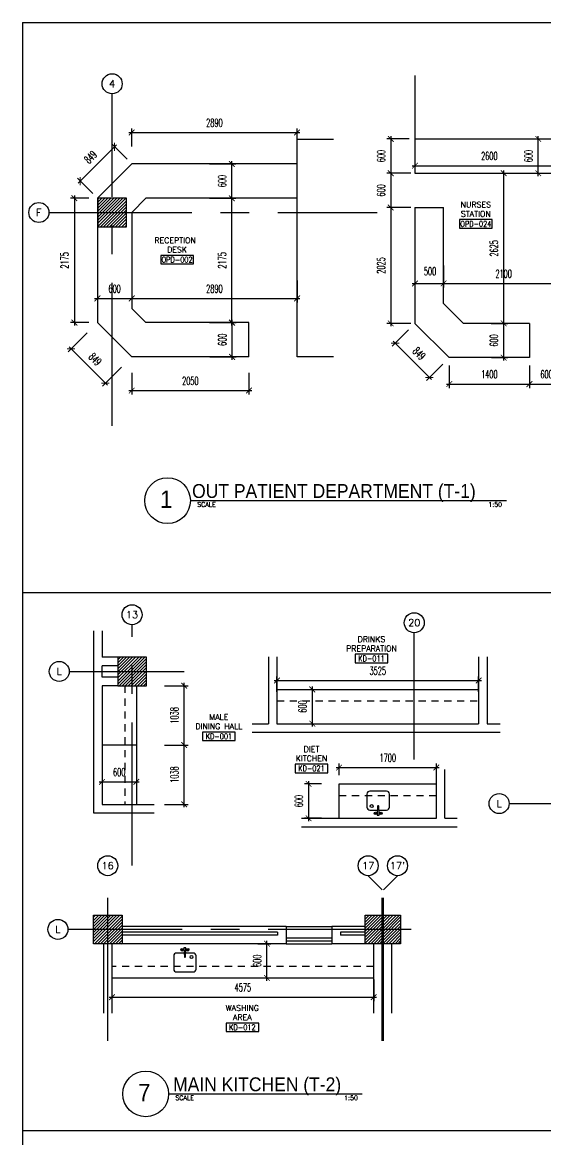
# Model space of a CAD drawing. Extents: x 417759.1 to 417809, y 43468.8 to 43507.6.
# Drawn here: x 417759.05 to 417768.2, y 43488.1 to 43507.63 of the extents above; entities that cross this region are included whole.
import ezdxf
from ezdxf.enums import TextEntityAlignment as Align

# ---------------------------------------------------------------- set-up
doc = ezdxf.new("R2010")
doc.units = 0
doc.header["$MEASUREMENT"] = 0
doc.header["$PDMODE"] = 3
doc.header["$PDSIZE"] = 0.1
doc.linetypes.add('CENTERX2', pattern=[4, 2.5, -0.5, 0.5, -0.5])
doc.linetypes.add('HIDDEN2', pattern=[0.1875, 0.125, -0.0625])
doc.layers.get('0').update_dxf_attribs({"linetype": 'CONTINUOUS'})
doc.layers.get('DEFPOINTS').update_dxf_attribs({"linetype": 'CONTINUOUS'})
for name, color, linetype in [('AX', 6, 'CONTINUOUS'), ('AX-CR', 2, 'CONTINUOUS'), ('AX-DIM', 4, 'CONTINUOUS'), ('AX-TXT', 4, 'CONTINUOUS'), ('AXES', 11, 'CENTERX2'), ('COL', 2, 'CONTINUOUS'), ('COUNTER', 2, 'CONTINUOUS'), ('Doted', 3, 'HIDDEN2'), ('HAT', 8, 'CONTINUOUS'), ('INSUL', 7, 'CONTINUOUS'), ('ME-FIX', 3, 'CONTINUOUS'), ('RM-BOX', 2, 'CONTINUOUS'), ('RM-NAME', 2, 'CONTINUOUS'), ('RM-NO', 2, 'CONTINUOUS'), ('TXT', 2, 'CONTINUOUS'), ('TXT1', 2, 'CONTINUOUS'), ('WALL', 6, 'CONTINUOUS'), ('WIN', 5, 'CONTINUOUS')]:
    doc.layers.add(name, color=color, linetype=linetype)
doc.styles.add('ROMANS', font='ROMANS.shx', dxfattribs={"width": 0.6})
doc.styles.add('TTXT', font='swisse.ttf', dxfattribs={"width": 0.6})
doc.dimstyles.new('STANDARD in', dxfattribs={"dimtxt": 0.14, "dimasz": 0.1, "dimexe": 0.07, "dimexo": 0.05, "dimgap": 0.1, "dimtad": 1, "dimdec": 0, "dimlfac": 1000, "dimzin": 0, "dimdsep": 46, "dimtxsty": 'ROMANS', "dimblk": 'ARCHTICK', "dimcen": 0.05, "dimdle": 0.05, "dimclrd": 4, "dimclre": 4, "dimclrt": 2, "dimadec": 0, "dimazin": 0, "dimtfac": 1, "dimtdec": 0, "dimtmove": 2, "dimatfit": 3, "dimfxl": 0, "dimtolj": 1, "dimtzin": 0, "dimarcsym": 0})

# ---------------------------------------------------------------- blocks, each defined once
blk = doc.blocks.new('RM1')
at = {"layer": 'RM-BOX'}
blk.add_lwpolyline([(570, -200), (-570, -200), (-570, -500), (570, -500)], close=True, dxfattribs=at)
at = {"layer": 'RM-NAME', "style": 'ROMANS'}
for tag, p in [('ROOMNAME1', (0, 324)), ('ROOMNAME2', (0, 0))]:
    blk.add_attdef(tag, text='', height=200, dxfattribs=at).set_placement(p, align=Align.MIDDLE)
at = {"layer": 'RM-NO', "style": 'ROMANS', "width": 0.8}
blk.add_attdef('ROOMNO', text='', height=200, dxfattribs=at).set_placement((0, -350), align=Align.MIDDLE)
blk = doc.blocks.new('COL50')
at = {"layer": 'COL'}
blk.add_lwpolyline([(-250, 250), (-250, -250), (250, -250), (250, 250)], close=True, dxfattribs=at)
blk = doc.blocks.new('*X6')
at = {"color": 0}
for p, q in [((38539, 25069), (39031, 25561)), ((38539, 25122), (38978, 25561)), ((38539, 25175), (38925, 25561)), ((38539, 25228), (38872, 25561)), ((38539, 25281), (38819, 25561)), ((38539, 25334), (38766, 25561)), ((38539, 25387), (38713, 25561)), ((38539, 25440), (38660, 25561)), ((38539, 25493), (38607, 25561)), ((38539, 25546), (38554, 25561)), ((38584, 25061), (39039, 25516)), ((38637, 25061), (39039, 25463)), ((38690, 25061), (39039, 25410)), ((38744, 25061), (39039, 25357)), ((38797, 25061), (39039, 25304)), ((38850, 25061), (39039, 25251)), ((38903, 25061), (39039, 25198)), ((38956, 25061), (39039, 25145)), ((39009, 25061), (39039, 25092))]:
    blk.add_line(p, q, dxfattribs=at)
blk = doc.blocks.new('_ARCHTICK')
at = {"color": 0, "linetype": 'ByBlock', "const_width": 0.15}
blk.add_lwpolyline([(-0.5, -0.5), (0.5, 0.5)], dxfattribs=at)
blk = doc.blocks.new('*D12')
at = {"layer": 'AX-DIM', "color": 4, "lineweight": -2}
for p, q in [((417760.966, 43501.506), (417760.966, 43501.125)), ((417763.016, 43501.506), (417763.016, 43501.125)), ((417760.916, 43501.195), (417763.066, 43501.195))]:
    blk.add_line(p, q, dxfattribs=at)
at = {"layer": 'DEFPOINTS', "color": 0}
for p in [(417760.966, 43501.556), (417763.016, 43501.556), (417763.016, 43501.195)]:
    blk.add_point(p, dxfattribs=at)
at = {"layer": 'AX-DIM', "color": 4, "lineweight": -2, "xscale": 0.1, "yscale": 0.1, "zscale": 0.1, "rotation": 180}
blk.add_blockref('_ARCHTICK', (417760.966, 43501.195), dxfattribs=at)
at = {"layer": 'AX-DIM', "color": 4, "lineweight": -2, "xscale": 0.1, "yscale": 0.1, "zscale": 0.1}
blk.add_blockref('_ARCHTICK', (417763.016, 43501.195), dxfattribs=at)
at = {"layer": 'AX-DIM', "color": 2, "insert": (417761.991, 43501.365), "char_height": 0.14, "attachment_point": 5, "style": 'ROMANS'}
blk.add_mtext('\\A1;2050', dxfattribs=at)
blk = doc.blocks.new('*D13')
at = {"layer": 'AX-DIM', "color": 4, "lineweight": -2}
for p, q in [((417760.189, 43502.207), (417759.856, 43501.874)), ((417759.87, 43501.959), (417760.541, 43501.289)), ((417760.789, 43501.607), (417760.456, 43501.274))]:
    blk.add_line(p, q, dxfattribs=at)
at = {"layer": 'DEFPOINTS', "color": 0}
for p in [(417760.224, 43502.243), (417760.824, 43501.643), (417760.505, 43501.324)]:
    blk.add_point(p, dxfattribs=at)
at = {"layer": 'AX-DIM', "color": 4, "lineweight": -2, "xscale": 0.1, "yscale": 0.1, "zscale": 0.1}
for p, rotation in [((417759.905, 43501.924), 135.0000000041688), ((417760.505, 43501.324), 315.0000000041688)]:
    blk.add_blockref('_ARCHTICK', p, dxfattribs=dict(at, rotation=rotation))
at = {"layer": 'AX-DIM', "color": 2, "insert": (417760.326, 43501.744), "char_height": 0.14, "attachment_point": 5, "rotation": 315, "style": 'ROMANS'}
blk.add_mtext('\\A1;849', dxfattribs=at)
blk = doc.blocks.new('*D14')
at = {"layer": 'AX-DIM', "color": 4, "lineweight": -2}
for p, q in [((417760.218, 43504.559), (417759.893, 43504.559)), ((417759.963, 43504.609), (417759.963, 43502.334)), ((417760.218, 43502.384), (417759.893, 43502.384))]:
    blk.add_line(p, q, dxfattribs=at)
at = {"layer": 'DEFPOINTS', "color": 0}
for p in [(417760.268, 43504.559), (417759.963, 43502.384), (417760.268, 43502.384)]:
    blk.add_point(p, dxfattribs=at)
at = {"layer": 'AX-DIM', "color": 4, "lineweight": -2, "xscale": 0.1, "yscale": 0.1, "zscale": 0.1}
for p, rotation in [((417759.963, 43504.559), 90), ((417759.963, 43502.384), 270)]:
    blk.add_blockref('_ARCHTICK', p, dxfattribs=dict(at, rotation=rotation))
at = {"layer": 'AX-DIM', "color": 2, "insert": (417759.793, 43503.472), "char_height": 0.14, "attachment_point": 5, "rotation": 90, "style": 'ROMANS'}
blk.add_mtext('\\A1;2175', dxfattribs=at)
blk = doc.blocks.new('*D15')
at = {"layer": 'AX-DIM', "color": 4, "lineweight": -2}
for p, q in [((417760.884, 43505.241), (417760.617, 43505.508)), ((417760.702, 43505.493), (417760.031, 43504.823)), ((417760.284, 43504.641), (417760.017, 43504.908))]:
    blk.add_line(p, q, dxfattribs=at)
at = {"layer": 'DEFPOINTS', "color": 0}
for p in [(417760.919, 43505.206), (417760.066, 43504.858), (417760.319, 43504.606)]:
    blk.add_point(p, dxfattribs=at)
at = {"layer": 'AX-DIM', "color": 4, "lineweight": -2, "xscale": 0.1, "yscale": 0.1, "zscale": 0.1}
for p, rotation in [((417760.666, 43505.458), 44.99999999583117), ((417760.066, 43504.858), 224.9999999958312)]:
    blk.add_blockref('_ARCHTICK', p, dxfattribs=dict(at, rotation=rotation))
at = {"layer": 'AX-DIM', "color": 2, "insert": (417760.246, 43505.278), "char_height": 0.14, "attachment_point": 5, "rotation": 45, "style": 'ROMANS'}
blk.add_mtext('\\A1;849', dxfattribs=at)
blk = doc.blocks.new('*D16')
at = {"layer": 'AX-DIM', "color": 4, "lineweight": -2}
for p, q in [((417760.916, 43505.709), (417763.906, 43505.709)), ((417760.966, 43505.465), (417760.966, 43505.779)), ((417763.856, 43505.465), (417763.856, 43505.779))]:
    blk.add_line(p, q, dxfattribs=at)
at = {"layer": 'DEFPOINTS', "color": 0}
for p in [(417763.856, 43505.709), (417760.966, 43505.415), (417763.856, 43505.415)]:
    blk.add_point(p, dxfattribs=at)
at = {"layer": 'AX-DIM', "color": 4, "lineweight": -2, "xscale": 0.1, "yscale": 0.1, "zscale": 0.1, "rotation": 180}
blk.add_blockref('_ARCHTICK', (417760.966, 43505.709), dxfattribs=at)
at = {"layer": 'AX-DIM', "color": 4, "lineweight": -2, "xscale": 0.1, "yscale": 0.1, "zscale": 0.1}
blk.add_blockref('_ARCHTICK', (417763.856, 43505.709), dxfattribs=at)
at = {"layer": 'AX-DIM', "color": 2, "insert": (417762.411, 43505.879), "char_height": 0.14, "attachment_point": 5, "style": 'ROMANS'}
blk.add_mtext('\\A1;2890', dxfattribs=at)
blk = doc.blocks.new('*D17')
at = {"layer": 'AX-DIM', "color": 4, "lineweight": -2}
for p, q in [((417762.332, 43502.384), (417762.79, 43502.384)), ((417762.72, 43501.734), (417762.72, 43502.434)), ((417762.332, 43501.784), (417762.79, 43501.784))]:
    blk.add_line(p, q, dxfattribs=at)
at = {"layer": 'DEFPOINTS', "color": 0}
for p in [(417762.282, 43502.384), (417762.72, 43502.384), (417762.282, 43501.784)]:
    blk.add_point(p, dxfattribs=at)
at = {"layer": 'AX-DIM', "color": 4, "lineweight": -2, "xscale": 0.1, "yscale": 0.1, "zscale": 0.1}
for p, rotation in [((417762.72, 43502.384), 90), ((417762.72, 43501.784), 270)]:
    blk.add_blockref('_ARCHTICK', p, dxfattribs=dict(at, rotation=rotation))
at = {"layer": 'AX-DIM', "color": 2, "insert": (417762.55, 43502.084), "char_height": 0.14, "attachment_point": 5, "rotation": 90, "style": 'ROMANS'}
blk.add_mtext('\\A1;600', dxfattribs=at)
blk = doc.blocks.new('*D18')
at = {"layer": 'AX-DIM', "color": 4, "lineweight": -2}
for p, q in [((417762.328, 43504.559), (417762.786, 43504.559)), ((417762.716, 43502.334), (417762.716, 43504.609)), ((417762.328, 43502.384), (417762.786, 43502.384))]:
    blk.add_line(p, q, dxfattribs=at)
at = {"layer": 'DEFPOINTS', "color": 0}
for p in [(417762.278, 43504.559), (417762.716, 43504.559), (417762.278, 43502.384)]:
    blk.add_point(p, dxfattribs=at)
at = {"layer": 'AX-DIM', "color": 4, "lineweight": -2, "xscale": 0.1, "yscale": 0.1, "zscale": 0.1}
for p, rotation in [((417762.716, 43504.559), 90), ((417762.716, 43502.384), 270)]:
    blk.add_blockref('_ARCHTICK', p, dxfattribs=dict(at, rotation=rotation))
at = {"layer": 'AX-DIM', "color": 2, "insert": (417762.546, 43503.472), "char_height": 0.14, "attachment_point": 5, "rotation": 90, "style": 'ROMANS'}
blk.add_mtext('\\A1;2175', dxfattribs=at)
blk = doc.blocks.new('*D19')
at = {"layer": 'AX-DIM', "color": 4, "lineweight": -2}
for p, q in [((417762.328, 43505.159), (417762.786, 43505.159)), ((417762.716, 43504.509), (417762.716, 43505.209)), ((417762.328, 43504.559), (417762.786, 43504.559))]:
    blk.add_line(p, q, dxfattribs=at)
at = {"layer": 'DEFPOINTS', "color": 0}
for p in [(417762.278, 43505.159), (417762.716, 43505.159), (417762.278, 43504.559)]:
    blk.add_point(p, dxfattribs=at)
at = {"layer": 'AX-DIM', "color": 4, "lineweight": -2, "xscale": 0.1, "yscale": 0.1, "zscale": 0.1}
for p, rotation in [((417762.716, 43505.159), 90), ((417762.716, 43504.559), 270)]:
    blk.add_blockref('_ARCHTICK', p, dxfattribs=dict(at, rotation=rotation))
at = {"layer": 'AX-DIM', "color": 2, "insert": (417762.546, 43504.859), "char_height": 0.14, "attachment_point": 5, "rotation": 90, "style": 'ROMANS'}
blk.add_mtext('\\A1;600', dxfattribs=at)
blk = doc.blocks.new('*D20')
at = {"layer": 'AX-DIM', "color": 4, "lineweight": -2}
for p, q in [((417760.966, 43503.118), (417760.966, 43502.737)), ((417763.856, 43503.118), (417763.856, 43502.737)), ((417760.916, 43502.807), (417763.906, 43502.807))]:
    blk.add_line(p, q, dxfattribs=at)
at = {"layer": 'DEFPOINTS', "color": 0}
for p in [(417760.966, 43503.168), (417763.856, 43503.168), (417763.856, 43502.807)]:
    blk.add_point(p, dxfattribs=at)
at = {"layer": 'AX-DIM', "color": 4, "lineweight": -2, "xscale": 0.1, "yscale": 0.1, "zscale": 0.1, "rotation": 180}
blk.add_blockref('_ARCHTICK', (417760.966, 43502.807), dxfattribs=at)
at = {"layer": 'AX-DIM', "color": 4, "lineweight": -2, "xscale": 0.1, "yscale": 0.1, "zscale": 0.1}
blk.add_blockref('_ARCHTICK', (417763.856, 43502.807), dxfattribs=at)
at = {"layer": 'AX-DIM', "color": 2, "insert": (417762.411, 43502.977), "char_height": 0.14, "attachment_point": 5, "style": 'ROMANS'}
blk.add_mtext('\\A1;2890', dxfattribs=at)
blk = doc.blocks.new('*D21')
at = {"layer": 'AX-DIM', "color": 4, "lineweight": -2}
for p, q in [((417760.366, 43503.118), (417760.366, 43502.737)), ((417760.966, 43503.118), (417760.966, 43502.737)), ((417760.316, 43502.807), (417761.016, 43502.807))]:
    blk.add_line(p, q, dxfattribs=at)
at = {"layer": 'DEFPOINTS', "color": 0}
for p in [(417760.366, 43503.168), (417760.966, 43503.168), (417760.966, 43502.807)]:
    blk.add_point(p, dxfattribs=at)
at = {"layer": 'AX-DIM', "color": 4, "lineweight": -2, "xscale": 0.1, "yscale": 0.1, "zscale": 0.1, "rotation": 180}
blk.add_blockref('_ARCHTICK', (417760.366, 43502.807), dxfattribs=at)
at = {"layer": 'AX-DIM', "color": 4, "lineweight": -2, "xscale": 0.1, "yscale": 0.1, "zscale": 0.1}
blk.add_blockref('_ARCHTICK', (417760.966, 43502.807), dxfattribs=at)
at = {"layer": 'AX-DIM', "color": 2, "insert": (417760.666, 43502.977), "char_height": 0.14, "attachment_point": 5, "style": 'ROMANS'}
blk.add_mtext('\\A1;600', dxfattribs=at)
blk = doc.blocks.new('*D22')
at = {"layer": 'AX-DIM', "color": 4, "lineweight": -2}
for p, q in [((417766.418, 43503.38), (417766.418, 43502.999)), ((417768.518, 43503.38), (417768.518, 43502.999)), ((417766.368, 43503.069), (417768.568, 43503.069))]:
    blk.add_line(p, q, dxfattribs=at)
at = {"layer": 'DEFPOINTS', "color": 0}
for p in [(417766.418, 43503.43), (417768.518, 43503.43), (417768.518, 43503.069)]:
    blk.add_point(p, dxfattribs=at)
at = {"layer": 'AX-DIM', "color": 4, "lineweight": -2, "xscale": 0.1, "yscale": 0.1, "zscale": 0.1, "rotation": 180}
blk.add_blockref('_ARCHTICK', (417766.418, 43503.069), dxfattribs=at)
at = {"layer": 'AX-DIM', "color": 4, "lineweight": -2, "xscale": 0.1, "yscale": 0.1, "zscale": 0.1}
blk.add_blockref('_ARCHTICK', (417768.518, 43503.069), dxfattribs=at)
at = {"layer": 'AX-DIM', "color": 2, "insert": (417767.468, 43503.239), "char_height": 0.14, "attachment_point": 5, "style": 'ROMANS'}
blk.add_mtext('\\A1;2100', dxfattribs=at)
blk = doc.blocks.new('*D25')
at = {"layer": 'AX-DIM', "color": 4, "lineweight": -2}
for p, q in [((417765.918, 43503.38), (417765.918, 43502.999)), ((417766.418, 43503.38), (417766.418, 43502.999)), ((417765.868, 43503.069), (417766.468, 43503.069))]:
    blk.add_line(p, q, dxfattribs=at)
at = {"layer": 'DEFPOINTS', "color": 0}
for p in [(417765.918, 43503.43), (417766.418, 43503.43), (417766.418, 43503.069)]:
    blk.add_point(p, dxfattribs=at)
at = {"layer": 'AX-DIM', "color": 4, "lineweight": -2, "xscale": 0.1, "yscale": 0.1, "zscale": 0.1, "rotation": 180}
blk.add_blockref('_ARCHTICK', (417765.918, 43503.069), dxfattribs=at)
at = {"layer": 'AX-DIM', "color": 4, "lineweight": -2, "xscale": 0.1, "yscale": 0.1, "zscale": 0.1}
blk.add_blockref('_ARCHTICK', (417766.418, 43503.069), dxfattribs=at)
at = {"layer": 'AX-DIM', "color": 2, "insert": (417766.182, 43503.281), "char_height": 0.14, "attachment_point": 5, "style": 'ROMANS'}
blk.add_mtext('\\A1;500', dxfattribs=at)
blk = doc.blocks.new('*D23')
at = {"layer": 'AX-DIM', "color": 4, "lineweight": -2}
for p, q in [((417767.292, 43504.996), (417767.539, 43504.996)), ((417767.469, 43502.321), (417767.469, 43505.046)), ((417767.247, 43502.371), (417767.539, 43502.371))]:
    blk.add_line(p, q, dxfattribs=at)
at = {"layer": 'DEFPOINTS', "color": 0}
for p in [(417767.242, 43504.996), (417767.469, 43504.996), (417767.197, 43502.371)]:
    blk.add_point(p, dxfattribs=at)
at = {"layer": 'AX-DIM', "color": 4, "lineweight": -2, "xscale": 0.1, "yscale": 0.1, "zscale": 0.1}
for p, rotation in [((417767.469, 43504.996), 90), ((417767.469, 43502.371), 270)]:
    blk.add_blockref('_ARCHTICK', p, dxfattribs=dict(at, rotation=rotation))
at = {"layer": 'AX-DIM', "color": 2, "insert": (417767.299, 43503.683), "char_height": 0.14, "attachment_point": 5, "rotation": 90, "style": 'ROMANS'}
blk.add_mtext('\\A1;2625', dxfattribs=at)
blk = doc.blocks.new('*D24')
at = {"layer": 'AX-DIM', "color": 4, "lineweight": -2}
for p, q in [((417767.469, 43501.721), (417767.469, 43502.421)), ((417767.263, 43502.371), (417767.539, 43502.371)), ((417767.253, 43501.771), (417767.539, 43501.771))]:
    blk.add_line(p, q, dxfattribs=at)
at = {"layer": 'DEFPOINTS', "color": 0}
for p in [(417767.213, 43502.371), (417767.469, 43502.371), (417767.203, 43501.771)]:
    blk.add_point(p, dxfattribs=at)
at = {"layer": 'AX-DIM', "color": 4, "lineweight": -2, "xscale": 0.1, "yscale": 0.1, "zscale": 0.1}
for p, rotation in [((417767.469, 43502.371), 90), ((417767.469, 43501.771), 270)]:
    blk.add_blockref('_ARCHTICK', p, dxfattribs=dict(at, rotation=rotation))
at = {"layer": 'AX-DIM', "color": 2, "insert": (417767.299, 43502.071), "char_height": 0.14, "attachment_point": 5, "rotation": 90, "style": 'ROMANS'}
blk.add_mtext('\\A1;600', dxfattribs=at)
blk = doc.blocks.new('*D26')
at = {"layer": 'AX-DIM', "color": 4, "lineweight": -2}
for p, q in [((417767.892, 43505.596), (417768.143, 43505.596)), ((417768.073, 43504.946), (417768.073, 43505.646)), ((417767.881, 43504.996), (417768.143, 43504.996))]:
    blk.add_line(p, q, dxfattribs=at)
at = {"layer": 'DEFPOINTS', "color": 0}
for p in [(417767.842, 43505.596), (417768.073, 43505.596), (417767.831, 43504.996)]:
    blk.add_point(p, dxfattribs=at)
at = {"layer": 'AX-DIM', "color": 4, "lineweight": -2, "xscale": 0.1, "yscale": 0.1, "zscale": 0.1}
for p, rotation in [((417768.073, 43505.596), 90), ((417768.073, 43504.996), 270)]:
    blk.add_blockref('_ARCHTICK', p, dxfattribs=dict(at, rotation=rotation))
at = {"layer": 'AX-DIM', "color": 2, "insert": (417767.903, 43505.296), "char_height": 0.14, "attachment_point": 5, "rotation": 90, "style": 'ROMANS'}
blk.add_mtext('\\A1;600', dxfattribs=at)
blk = doc.blocks.new('*D27')
at = {"layer": 'AX-DIM', "color": 4, "lineweight": -2}
for p, q in [((417765.918, 43505.439), (417765.918, 43505.058)), ((417768.518, 43505.439), (417768.518, 43505.058)), ((417765.868, 43505.128), (417768.568, 43505.128))]:
    blk.add_line(p, q, dxfattribs=at)
at = {"layer": 'DEFPOINTS', "color": 0}
for p in [(417765.918, 43505.489), (417768.518, 43505.489), (417768.518, 43505.128)]:
    blk.add_point(p, dxfattribs=at)
at = {"layer": 'AX-DIM', "color": 4, "lineweight": -2, "xscale": 0.1, "yscale": 0.1, "zscale": 0.1, "rotation": 180}
blk.add_blockref('_ARCHTICK', (417765.918, 43505.128), dxfattribs=at)
at = {"layer": 'AX-DIM', "color": 4, "lineweight": -2, "xscale": 0.1, "yscale": 0.1, "zscale": 0.1}
blk.add_blockref('_ARCHTICK', (417768.518, 43505.128), dxfattribs=at)
at = {"layer": 'AX-DIM', "color": 2, "insert": (417767.218, 43505.298), "char_height": 0.14, "attachment_point": 5, "style": 'ROMANS'}
blk.add_mtext('\\A1;2600', dxfattribs=at)
blk = doc.blocks.new('*D28')
at = {"layer": 'AX-DIM', "color": 4, "lineweight": -2}
for p, q in [((417765.816, 43505.596), (417765.426, 43505.596)), ((417765.496, 43505.646), (417765.496, 43504.946)), ((417765.816, 43504.996), (417765.426, 43504.996))]:
    blk.add_line(p, q, dxfattribs=at)
at = {"layer": 'DEFPOINTS', "color": 0}
for p in [(417765.866, 43505.596), (417765.496, 43504.996), (417765.866, 43504.996)]:
    blk.add_point(p, dxfattribs=at)
at = {"layer": 'AX-DIM', "color": 4, "lineweight": -2, "xscale": 0.1, "yscale": 0.1, "zscale": 0.1}
for p, rotation in [((417765.496, 43505.596), 90), ((417765.496, 43504.996), 270)]:
    blk.add_blockref('_ARCHTICK', p, dxfattribs=dict(at, rotation=rotation))
at = {"layer": 'AX-DIM', "color": 2, "insert": (417765.326, 43505.296), "char_height": 0.14, "attachment_point": 5, "rotation": 90, "style": 'ROMANS'}
blk.add_mtext('\\A1;600', dxfattribs=at)
blk = doc.blocks.new('*D29')
at = {"layer": 'AX-DIM', "color": 4, "lineweight": -2}
for p, q in [((417765.844, 43504.996), (417765.424, 43504.996)), ((417765.494, 43505.046), (417765.494, 43504.346)), ((417765.844, 43504.396), (417765.424, 43504.396))]:
    blk.add_line(p, q, dxfattribs=at)
at = {"layer": 'DEFPOINTS', "color": 0}
for p in [(417765.894, 43504.996), (417765.494, 43504.396), (417765.894, 43504.396)]:
    blk.add_point(p, dxfattribs=at)
at = {"layer": 'AX-DIM', "color": 4, "lineweight": -2, "xscale": 0.1, "yscale": 0.1, "zscale": 0.1}
for p, rotation in [((417765.494, 43504.996), 90), ((417765.494, 43504.396), 270)]:
    blk.add_blockref('_ARCHTICK', p, dxfattribs=dict(at, rotation=rotation))
at = {"layer": 'AX-DIM', "color": 2, "insert": (417765.324, 43504.696), "char_height": 0.14, "attachment_point": 5, "rotation": 90, "style": 'ROMANS'}
blk.add_mtext('\\A1;600', dxfattribs=at)
blk = doc.blocks.new('*D30')
at = {"layer": 'AX-DIM', "color": 4, "lineweight": -2}
for p, q in [((417765.844, 43504.396), (417765.424, 43504.396)), ((417765.494, 43504.446), (417765.494, 43502.321)), ((417765.844, 43502.371), (417765.424, 43502.371))]:
    blk.add_line(p, q, dxfattribs=at)
at = {"layer": 'DEFPOINTS', "color": 0}
for p in [(417765.894, 43504.396), (417765.494, 43502.371), (417765.894, 43502.371)]:
    blk.add_point(p, dxfattribs=at)
at = {"layer": 'AX-DIM', "color": 4, "lineweight": -2, "xscale": 0.1, "yscale": 0.1, "zscale": 0.1}
for p, rotation in [((417765.494, 43504.396), 90), ((417765.494, 43502.371), 270)]:
    blk.add_blockref('_ARCHTICK', p, dxfattribs=dict(at, rotation=rotation))
at = {"layer": 'AX-DIM', "color": 2, "insert": (417765.324, 43503.383), "char_height": 0.14, "attachment_point": 5, "rotation": 90, "style": 'ROMANS'}
blk.add_mtext('\\A1;2025', dxfattribs=at)
blk = doc.blocks.new('*D31')
at = {"layer": 'AX-DIM', "color": 4, "lineweight": -2}
for p, q in [((417765.803, 43502.256), (417765.521, 43501.974)), ((417765.536, 43502.059), (417766.206, 43501.388)), ((417766.403, 43501.656), (417766.121, 43501.374))]:
    blk.add_line(p, q, dxfattribs=at)
at = {"layer": 'DEFPOINTS', "color": 0}
for p in [(417765.838, 43502.291), (417766.438, 43501.691), (417766.171, 43501.424)]:
    blk.add_point(p, dxfattribs=at)
at = {"layer": 'AX-DIM', "color": 4, "lineweight": -2, "xscale": 0.1, "yscale": 0.1, "zscale": 0.1}
for p, rotation in [((417765.571, 43502.024), 135.0000000006948), ((417766.171, 43501.424), 315.0000000006948)]:
    blk.add_blockref('_ARCHTICK', p, dxfattribs=dict(at, rotation=rotation))
at = {"layer": 'AX-DIM', "color": 2, "insert": (417765.991, 43501.844), "char_height": 0.14, "attachment_point": 5, "rotation": 315, "style": 'ROMANS'}
blk.add_mtext('\\A1;849', dxfattribs=at)
blk = doc.blocks.new('*D32')
at = {"layer": 'AX-DIM', "color": 4, "lineweight": -2}
for p, q in [((417766.518, 43501.632), (417766.518, 43501.24)), ((417767.918, 43501.632), (417767.918, 43501.24)), ((417766.468, 43501.31), (417767.968, 43501.31))]:
    blk.add_line(p, q, dxfattribs=at)
at = {"layer": 'DEFPOINTS', "color": 0}
for p in [(417766.518, 43501.682), (417767.918, 43501.682), (417767.918, 43501.31)]:
    blk.add_point(p, dxfattribs=at)
at = {"layer": 'AX-DIM', "color": 4, "lineweight": -2, "xscale": 0.1, "yscale": 0.1, "zscale": 0.1, "rotation": 180}
blk.add_blockref('_ARCHTICK', (417766.518, 43501.31), dxfattribs=at)
at = {"layer": 'AX-DIM', "color": 4, "lineweight": -2, "xscale": 0.1, "yscale": 0.1, "zscale": 0.1}
blk.add_blockref('_ARCHTICK', (417767.918, 43501.31), dxfattribs=at)
at = {"layer": 'AX-DIM', "color": 2, "insert": (417767.218, 43501.48), "char_height": 0.14, "attachment_point": 5, "style": 'ROMANS'}
blk.add_mtext('\\A1;1400', dxfattribs=at)
blk = doc.blocks.new('*D33')
at = {"layer": 'AX-DIM', "color": 4, "lineweight": -2}
for p, q in [((417767.918, 43501.602), (417767.918, 43501.24)), ((417768.518, 43501.602), (417768.518, 43501.24)), ((417767.868, 43501.31), (417768.568, 43501.31))]:
    blk.add_line(p, q, dxfattribs=at)
at = {"layer": 'DEFPOINTS', "color": 0}
for p in [(417767.918, 43501.652), (417768.518, 43501.652), (417768.518, 43501.31)]:
    blk.add_point(p, dxfattribs=at)
at = {"layer": 'AX-DIM', "color": 4, "lineweight": -2, "xscale": 0.1, "yscale": 0.1, "zscale": 0.1, "rotation": 180}
blk.add_blockref('_ARCHTICK', (417767.918, 43501.31), dxfattribs=at)
at = {"layer": 'AX-DIM', "color": 4, "lineweight": -2, "xscale": 0.1, "yscale": 0.1, "zscale": 0.1}
blk.add_blockref('_ARCHTICK', (417768.518, 43501.31), dxfattribs=at)
at = {"layer": 'AX-DIM', "color": 2, "insert": (417768.218, 43501.48), "char_height": 0.14, "attachment_point": 5, "style": 'ROMANS'}
blk.add_mtext('\\A1;600', dxfattribs=at)
blk = doc.blocks.new('AXU')
at = {"layer": 'AX-CR'}
blk.add_circle((0, 350), 350, dxfattribs=at)
at = {"layer": 'AX-TXT', "style": 'ROMANS'}
blk.add_attdef('AX', text='', height=250, dxfattribs=at).set_placement((0, 350), align=Align.MIDDLE)
blk = doc.blocks.new('*X104')
at = {"color": 0}
for p, q in [((84179, 62330), (84651, 62801)), ((84179, 62383), (84598, 62801)), ((84179, 62436), (84545, 62801)), ((84179, 62489), (84492, 62801)), ((84179, 62542), (84438, 62801)), ((84179, 62595), (84385, 62801)), ((84179, 62648), (84332, 62801)), ((84179, 62701), (84279, 62801)), ((84179, 62754), (84226, 62801)), ((84204, 62301), (84679, 62777)), ((84257, 62301), (84679, 62724)), ((84310, 62301), (84679, 62671)), ((84363, 62301), (84679, 62617)), ((84416, 62301), (84679, 62564)), ((84469, 62301), (84679, 62511)), ((84522, 62301), (84679, 62458)), ((84575, 62301), (84679, 62405)), ((84628, 62301), (84679, 62352))]:
    blk.add_line(p, q, dxfattribs=at)
blk = doc.blocks.new('*D111')
at = {"layer": 'AX-DIM', "color": 4, "lineweight": -2}
for p, q in [((417761.536, 43494.997), (417761.952, 43494.997)), ((417761.882, 43493.909), (417761.882, 43495.047)), ((417761.536, 43493.959), (417761.952, 43493.959))]:
    blk.add_line(p, q, dxfattribs=at)
at = {"layer": 'DEFPOINTS', "color": 0}
for p in [(417761.486, 43494.997), (417761.882, 43494.997), (417761.486, 43493.959)]:
    blk.add_point(p, dxfattribs=at)
at = {"layer": 'AX-DIM', "color": 4, "lineweight": -2, "xscale": 0.1, "yscale": 0.1, "zscale": 0.1}
for p, rotation in [((417761.882, 43494.997), 90), ((417761.882, 43493.959), 270)]:
    blk.add_blockref('_ARCHTICK', p, dxfattribs=dict(at, rotation=rotation))
at = {"layer": 'AX-DIM', "color": 2, "insert": (417761.712, 43494.478), "char_height": 0.14, "attachment_point": 5, "rotation": 90, "style": 'ROMANS'}
blk.add_mtext('\\A1;1038', dxfattribs=at)
blk = doc.blocks.new('*D112')
at = {"layer": 'AX-DIM', "color": 4, "lineweight": -2}
for p, q in [((417761.536, 43496.034), (417761.952, 43496.034)), ((417761.882, 43494.947), (417761.882, 43496.084)), ((417761.536, 43494.997), (417761.952, 43494.997))]:
    blk.add_line(p, q, dxfattribs=at)
at = {"layer": 'DEFPOINTS', "color": 0}
for p in [(417761.486, 43496.034), (417761.882, 43496.034), (417761.486, 43494.997)]:
    blk.add_point(p, dxfattribs=at)
at = {"layer": 'AX-DIM', "color": 4, "lineweight": -2, "xscale": 0.1, "yscale": 0.1, "zscale": 0.1}
for p, rotation in [((417761.882, 43496.034), 90), ((417761.882, 43494.997), 270)]:
    blk.add_blockref('_ARCHTICK', p, dxfattribs=dict(at, rotation=rotation))
at = {"layer": 'AX-DIM', "color": 2, "insert": (417761.712, 43495.515), "char_height": 0.14, "attachment_point": 5, "rotation": 90, "style": 'ROMANS'}
blk.add_mtext('\\A1;1038', dxfattribs=at)
blk = doc.blocks.new('*D113')
at = {"layer": 'AX-DIM', "color": 4, "lineweight": -2}
for p, q in [((417760.447, 43494.596), (417760.447, 43494.282)), ((417761.047, 43494.596), (417761.047, 43494.282)), ((417760.397, 43494.352), (417761.097, 43494.352))]:
    blk.add_line(p, q, dxfattribs=at)
at = {"layer": 'DEFPOINTS', "color": 0}
for p in [(417760.447, 43494.646), (417761.047, 43494.646), (417761.047, 43494.352)]:
    blk.add_point(p, dxfattribs=at)
at = {"layer": 'AX-DIM', "color": 4, "lineweight": -2, "xscale": 0.1, "yscale": 0.1, "zscale": 0.1, "rotation": 180}
blk.add_blockref('_ARCHTICK', (417760.447, 43494.352), dxfattribs=at)
at = {"layer": 'AX-DIM', "color": 4, "lineweight": -2, "xscale": 0.1, "yscale": 0.1, "zscale": 0.1}
blk.add_blockref('_ARCHTICK', (417761.047, 43494.352), dxfattribs=at)
at = {"layer": 'AX-DIM', "color": 2, "insert": (417760.747, 43494.522), "char_height": 0.14, "attachment_point": 5, "style": 'ROMANS'}
blk.add_mtext('\\A1;600', dxfattribs=at)
blk = doc.blocks.new('*X106')
at = {"color": 0}
for p, q in [((215909, 69537), (216372, 70001)), ((215909, 69590), (216319, 70001)), ((215909, 69644), (216266, 70001)), ((215909, 69697), (216213, 70001)), ((215909, 69750), (216160, 70001)), ((215909, 69803), (216107, 70001)), ((215909, 69856), (216054, 70001)), ((215909, 69909), (216001, 70001)), ((215909, 69962), (215948, 70001)), ((215925, 69501), (216409, 69984)), ((215978, 69501), (216409, 69931)), ((216031, 69501), (216409, 69878)), ((216084, 69501), (216409, 69825)), ((216137, 69501), (216409, 69772)), ((216190, 69501), (216409, 69719)), ((216243, 69501), (216409, 69666)), ((216296, 69501), (216409, 69613)), ((216349, 69501), (216409, 69560)), ((216402, 69501), (216409, 69507))]:
    blk.add_line(p, q, dxfattribs=at)
blk = doc.blocks.new('C-300')
at = {"layer": 'HAT', "linetype": 'ByBlock', "ltscale": 0.3}
h = blk.add_hatch(dxfattribs=at)
h.set_pattern_fill('ANSI31', color=8, scale=300, style=0)
h.set_pattern_definition([(45, (-258496.182, -82361.005), (-26.5165043, 26.5165043), [])])
h.paths.add_polyline_path([(300, 500), (0, 500), (0, 250), (300, 250)])
h.paths.add_polyline_path([(300, 250), (0, 250), (0, 0), (300, 0)])
at = {"layer": 'COL'}
blk.add_lwpolyline([(0, 500), (300, 500), (300, 0), (0, 0)], close=True, dxfattribs=at)
blk = doc.blocks.new('*D114')
at = {"layer": 'AX-DIM', "color": 4, "lineweight": -2}
for p, q in [((417763.169, 43491.523), (417763.4, 43491.523)), ((417763.33, 43490.873), (417763.33, 43491.573)), ((417763.169, 43490.923), (417763.4, 43490.923))]:
    blk.add_line(p, q, dxfattribs=at)
at = {"layer": 'DEFPOINTS', "color": 0}
for p in [(417763.119, 43491.523), (417763.33, 43491.523), (417763.119, 43490.923)]:
    blk.add_point(p, dxfattribs=at)
at = {"layer": 'AX-DIM', "color": 4, "lineweight": -2, "xscale": 0.1, "yscale": 0.1, "zscale": 0.1}
for p, rotation in [((417763.33, 43491.523), 90), ((417763.33, 43490.923), 270)]:
    blk.add_blockref('_ARCHTICK', p, dxfattribs=dict(at, rotation=rotation))
at = {"layer": 'AX-DIM', "color": 2, "insert": (417763.16, 43491.223), "char_height": 0.14, "attachment_point": 5, "rotation": 90, "style": 'ROMANS'}
blk.add_mtext('\\A1;600', dxfattribs=at)
blk = doc.blocks.new('*D115')
at = {"layer": 'AX-DIM', "color": 4, "lineweight": -2}
for p, q in [((417760.621, 43490.894), (417760.621, 43490.518)), ((417765.196, 43490.894), (417765.196, 43490.518)), ((417760.571, 43490.588), (417765.246, 43490.588))]:
    blk.add_line(p, q, dxfattribs=at)
at = {"layer": 'DEFPOINTS', "color": 0}
for p in [(417760.621, 43490.944), (417765.196, 43490.944), (417765.196, 43490.588)]:
    blk.add_point(p, dxfattribs=at)
at = {"layer": 'AX-DIM', "color": 4, "lineweight": -2, "xscale": 0.1, "yscale": 0.1, "zscale": 0.1, "rotation": 180}
blk.add_blockref('_ARCHTICK', (417760.621, 43490.588), dxfattribs=at)
at = {"layer": 'AX-DIM', "color": 4, "lineweight": -2, "xscale": 0.1, "yscale": 0.1, "zscale": 0.1}
blk.add_blockref('_ARCHTICK', (417765.196, 43490.588), dxfattribs=at)
at = {"layer": 'AX-DIM', "color": 2, "insert": (417762.909, 43490.758), "char_height": 0.14, "attachment_point": 5, "style": 'ROMANS'}
blk.add_mtext('\\A1;4575', dxfattribs=at)
blk = doc.blocks.new('A$C3D1F6B3C')
at = {"layer": 'ME-FIX'}
blk.add_lwpolyline([(0.209, 0.088), (0.343, 0.088, 0.414214), (0.393, 0.138), (0.393, 0.369, 0.414214), (0.343, 0.419), (0.05, 0.419, 0.414214), (0, 0.369), (0, 0.138, 0.414214), (0.05, 0.088), (0.184, 0.088)], format="xyb", dxfattribs=at)
blk.add_lwpolyline([(0.18, 0), (0.212, 0), (0.206, 0.155, 1), (0.186, 0.155)], format="xyb", close=True, dxfattribs=at)
for centre, radius in [((0.082, 0.158), 0.0255), ((0.147, 0.031), 0.0217), ((0.147, 0.031), 0.014), ((0.246, 0.031), 0.0217), ((0.246, 0.031), 0.014)]:
    blk.add_circle(centre, radius, dxfattribs=at)
blk = doc.blocks.new('*D118')
at = {"layer": 'AX-DIM', "color": 4, "lineweight": -2}
for p, q in [((417764.058, 43494.367), (417764.058, 43493.667)), ((417764.282, 43494.317), (417763.988, 43494.317)), ((417764.282, 43493.717), (417763.988, 43493.717))]:
    blk.add_line(p, q, dxfattribs=at)
at = {"layer": 'DEFPOINTS', "color": 0}
for p in [(417764.332, 43494.317), (417764.058, 43493.717), (417764.332, 43493.717)]:
    blk.add_point(p, dxfattribs=at)
at = {"layer": 'AX-DIM', "color": 4, "lineweight": -2, "xscale": 0.1, "yscale": 0.1, "zscale": 0.1}
for p, rotation in [((417764.058, 43494.317), 90), ((417764.058, 43493.717), 270)]:
    blk.add_blockref('_ARCHTICK', p, dxfattribs=dict(at, rotation=rotation))
at = {"layer": 'AX-DIM', "color": 2, "insert": (417763.888, 43494.017), "char_height": 0.14, "attachment_point": 5, "rotation": 90, "style": 'ROMANS'}
blk.add_mtext('\\A1;600', dxfattribs=at)
blk = doc.blocks.new('*D119')
at = {"layer": 'AX-DIM', "color": 4, "lineweight": -2}
for p, q in [((417764.542, 43494.603), (417766.342, 43494.603)), ((417764.592, 43494.469), (417764.592, 43494.673)), ((417766.292, 43494.469), (417766.292, 43494.673))]:
    blk.add_line(p, q, dxfattribs=at)
at = {"layer": 'DEFPOINTS', "color": 0}
for p in [(417766.292, 43494.603), (417764.592, 43494.419), (417766.292, 43494.419)]:
    blk.add_point(p, dxfattribs=at)
at = {"layer": 'AX-DIM', "color": 4, "lineweight": -2, "xscale": 0.1, "yscale": 0.1, "zscale": 0.1, "rotation": 180}
blk.add_blockref('_ARCHTICK', (417764.592, 43494.603), dxfattribs=at)
at = {"layer": 'AX-DIM', "color": 4, "lineweight": -2, "xscale": 0.1, "yscale": 0.1, "zscale": 0.1}
blk.add_blockref('_ARCHTICK', (417766.292, 43494.603), dxfattribs=at)
at = {"layer": 'AX-DIM', "color": 2, "insert": (417765.442, 43494.773), "char_height": 0.14, "attachment_point": 5, "style": 'ROMANS'}
blk.add_mtext('\\A1;1700', dxfattribs=at)
blk = doc.blocks.new('*D120')
at = {"layer": 'AX-DIM', "color": 4, "lineweight": -2}
for p, q in [((417763.455, 43496.125), (417767.08, 43496.125)), ((417763.505, 43495.925), (417763.505, 43496.195)), ((417767.03, 43495.925), (417767.03, 43496.195))]:
    blk.add_line(p, q, dxfattribs=at)
at = {"layer": 'DEFPOINTS', "color": 0}
for p in [(417767.03, 43496.125), (417763.505, 43495.875), (417767.03, 43495.875)]:
    blk.add_point(p, dxfattribs=at)
at = {"layer": 'AX-DIM', "color": 4, "lineweight": -2, "xscale": 0.1, "yscale": 0.1, "zscale": 0.1, "rotation": 180}
blk.add_blockref('_ARCHTICK', (417763.505, 43496.125), dxfattribs=at)
at = {"layer": 'AX-DIM', "color": 4, "lineweight": -2, "xscale": 0.1, "yscale": 0.1, "zscale": 0.1}
blk.add_blockref('_ARCHTICK', (417767.03, 43496.125), dxfattribs=at)
at = {"layer": 'AX-DIM', "color": 2, "insert": (417765.268, 43496.295), "char_height": 0.14, "attachment_point": 5, "style": 'ROMANS'}
blk.add_mtext('\\A1;3525', dxfattribs=at)
blk = doc.blocks.new('*D121')
at = {"layer": 'AX-DIM', "color": 4, "lineweight": -2}
for p, q in [((417763.873, 43495.97), (417764.193, 43495.97)), ((417764.123, 43496.02), (417764.123, 43495.32)), ((417763.873, 43495.37), (417764.193, 43495.37))]:
    blk.add_line(p, q, dxfattribs=at)
at = {"layer": 'DEFPOINTS', "color": 0}
for p in [(417763.823, 43495.97), (417763.823, 43495.37), (417764.123, 43495.37)]:
    blk.add_point(p, dxfattribs=at)
at = {"layer": 'AX-DIM', "color": 4, "lineweight": -2, "xscale": 0.1, "yscale": 0.1, "zscale": 0.1}
for p, rotation in [((417764.123, 43495.97), 90), ((417764.123, 43495.37), 270)]:
    blk.add_blockref('_ARCHTICK', p, dxfattribs=dict(at, rotation=rotation))
at = {"layer": 'AX-DIM', "color": 2, "insert": (417763.953, 43495.67), "char_height": 0.14, "attachment_point": 5, "rotation": 90, "style": 'ROMANS'}
blk.add_mtext('\\A1;600', dxfattribs=at)

msp = doc.modelspace()

# ---------------------------------------------------------------- linework, layer by layer
at = {"layer": 'AX-DIM'}
for p, q in [((417759.0538, 43507.6348), (417809.0021, 43507.6348)), ((417759.0538, 43507.6348), (417759.0538, 43468.7602)), ((417759.0538, 43497.6622), (417809.0021, 43497.6622)), ((417759.0538, 43488.2568), (417809.0021, 43488.2568))]:
    msp.add_line(p, q, dxfattribs=at)
at = {"layer": 'AXES'}
for p, q in [((417760.6235, 43500.581), (417760.6235, 43506.3855)), ((417759.5174, 43504.3091), (417765.2556, 43504.3091)), ((417760.9719, 43492.8894), (417760.9719, 43497.1003)), ((417765.905, 43494.7422), (417765.905, 43496.9606)), ((417759.8738, 43496.2841), (417761.8836, 43496.2841)), ((417767.5639, 43493.9728), (417772.5942, 43493.9728)), ((417760.546, 43489.8267), (417760.546, 43492.7118)), ((417765.0994, 43492.7118), (417765.346, 43492.4651)), ((417765.6127, 43492.7118), (417765.366, 43492.4651)), ((417765.346, 43489.8267), (417765.346, 43492.4651)), ((417765.366, 43489.8267), (417765.366, 43492.4651)), ((417765.8497, 43491.7726), (417759.8509, 43491.7726))]:
    msp.add_line(p, q, dxfattribs=at)
at = {"layer": 'COL'}
msp.add_lwpolyline([(417760.7219, 43496.5341), (417760.7219, 43496.0341), (417761.2219, 43496.0341), (417761.2219, 43496.5341)], close=True, dxfattribs=at)
at = {"layer": 'COUNTER'}
for p, q in [((417765.9181, 43505.596), (417765.9181, 43504.996)), ((417760.3657, 43504.5589), (417760.9657, 43505.1589)), ((417763.8557, 43505.1589), (417760.9657, 43505.1589)), ((417765.9181, 43504.996), (417768.5181, 43504.996)), ((417760.3657, 43504.5589), (417760.3657, 43502.3841)), ((417760.9657, 43504.3104), (417761.2142, 43504.5589)), ((417763.8557, 43504.5589), (417761.2142, 43504.5589)), ((417765.9181, 43504.396), (417765.9181, 43502.371)), ((417765.9181, 43504.396), (417766.4181, 43504.396)), ((417766.4181, 43502.7195), (417766.4181, 43504.396)), ((417760.9657, 43504.3104), (417760.9657, 43502.6327)), ((417761.2142, 43502.3841), (417760.9657, 43502.6327)), ((417766.7667, 43502.371), (417766.4181, 43502.7195)), ((417760.9657, 43501.7841), (417760.3657, 43502.3841)), ((417763.0157, 43502.3841), (417761.2142, 43502.3841)), ((417763.0157, 43501.7841), (417763.0157, 43502.3841)), ((417766.5181, 43501.771), (417765.9181, 43502.371)), ((417767.9181, 43502.371), (417766.7667, 43502.371)), ((417767.9181, 43502.371), (417767.9181, 43501.771)), ((417763.0157, 43501.7841), (417760.9657, 43501.7841)), ((417767.9181, 43501.771), (417766.5181, 43501.771)), ((417761.0469, 43496.0341), (417761.0469, 43493.9591)), ((417763.505, 43495.9697), (417767.03, 43495.9697)), ((417761.0469, 43494.9966), (417760.4469, 43494.9966)), ((417764.5917, 43494.3167), (417766.2917, 43494.3167)), ((417764.5917, 43493.7167), (417764.5917, 43494.3167)), ((417765.196, 43490.9226), (417760.621, 43490.9226))]:
    msp.add_line(p, q, dxfattribs=at)
msp.add_lwpolyline([(417761.9119, 43491.4474), (417761.8798, 43491.4474), (417761.8859, 43491.2921, 1), (417761.9058, 43491.2921)], format="xyb", close=True, dxfattribs=at)
msp.add_lwpolyline([(417761.8833, 43491.3592), (417761.7494, 43491.3592, 0.4142136), (417761.6995, 43491.3093), (417761.6995, 43491.0782, 0.4142136), (417761.7494, 43491.0283), (417762.0423, 43491.0283, 0.4142136), (417762.0922, 43491.0782), (417762.0922, 43491.3093, 0.4142136), (417762.0423, 43491.3592), (417761.9084, 43491.3592)], format="xyb", dxfattribs=at)
for centre, radius in [((417761.8461, 43491.4163), 0.0217), ((417761.9456, 43491.4163), 0.0217), ((417761.8461, 43491.4163), 0.014), ((417761.9456, 43491.4163), 0.014), ((417762.0103, 43491.2897), 0.0255)]:
    msp.add_circle(centre, radius, dxfattribs=at)
at = {"layer": 'Doted'}
for p, q in [((417760.8469, 43496.0341), (417760.8469, 43493.9591)), ((417763.505, 43495.7697), (417767.03, 43495.7697)), ((417764.5917, 43494.1167), (417766.2917, 43494.1167)), ((417765.196, 43491.1226), (417760.621, 43491.1226))]:
    msp.add_line(p, q, dxfattribs=at)
at = {"layer": 'INSUL'}
for p, q in [((417763.5172, 43491.7226), (417760.796, 43491.7226)), ((417763.5172, 43491.6726), (417760.796, 43491.6726)), ((417763.5172, 43491.7226), (417763.5172, 43491.6726)), ((417765.046, 43491.7226), (417764.6172, 43491.7226)), ((417764.6172, 43491.7226), (417764.6172, 43491.6726)), ((417765.046, 43491.6726), (417764.6172, 43491.6726))]:
    msp.add_line(p, q, dxfattribs=at)
at = {"layer": 'TXT', "color": 6}
for p, q in [((417761.9926, 43499.2709), (417767.5153, 43499.2709)), ((417761.611, 43488.8956), (417764.9944, 43488.8956))]:
    msp.add_line(p, q, dxfattribs=at)
for centre in [(417761.5926, 43499.2709), (417761.211, 43488.8956)]:
    msp.add_circle(centre, 0.4, dxfattribs=at)
at = {"layer": 'WALL', "color": 6}
for p, q in [((417765.9181, 43506.7074), (417765.9181, 43505.596)), ((417764.4943, 43505.5841), (417763.8557, 43505.5841)), ((417763.8557, 43501.7841), (417763.8557, 43505.5841)), ((417765.9181, 43505.596), (417768.5181, 43505.596)), ((417764.4943, 43501.7841), (417763.8557, 43501.7841)), ((417760.2969, 43496.9942), (417760.2969, 43493.8091)), ((417760.4469, 43496.9942), (417760.4469, 43496.5341)), ((417760.7219, 43496.5341), (417760.4469, 43496.5341)), ((417760.7219, 43496.5341), (417760.4469, 43496.5341)), ((417763.355, 43496.5372), (417763.355, 43495.3697)), ((417763.505, 43496.5372), (417763.505, 43495.3697)), ((417767.03, 43496.5372), (417767.03, 43495.3697)), ((417767.18, 43496.5372), (417767.18, 43495.3697)), ((417760.7219, 43496.3841), (417760.4469, 43496.3841)), ((417760.4469, 43496.1841), (417760.4469, 43496.3841)), ((417760.7219, 43496.1841), (417760.4469, 43496.1841)), ((417760.4469, 43496.0341), (417760.4469, 43493.9591)), ((417760.7219, 43496.0341), (417760.4469, 43496.0341)), ((417763.0711, 43495.3697), (417763.355, 43495.3697)), ((417763.505, 43495.3697), (417767.03, 43495.3697)), ((417767.18, 43495.3697), (417767.4046, 43495.3697)), ((417763.0711, 43495.2197), (417767.4046, 43495.2197)), ((417766.2917, 43493.7167), (417766.2917, 43494.5667)), ((417766.4417, 43493.7167), (417766.4417, 43494.5667)), ((417760.2969, 43493.8091), (417761.357, 43493.8091)), ((417760.4469, 43493.9591), (417761.357, 43493.9591)), ((417763.9347, 43493.7167), (417766.2917, 43493.7167)), ((417766.4417, 43493.7167), (417766.6526, 43493.7167)), ((417763.9347, 43493.5667), (417766.6526, 43493.5667)), ((417763.6672, 43491.8226), (417760.796, 43491.8226)), ((417763.6672, 43491.8226), (417763.6672, 43491.5226)), ((417765.046, 43491.8226), (417764.4672, 43491.8226)), ((417764.4672, 43491.8226), (417764.4672, 43491.5226)), ((417760.471, 43491.5226), (417760.471, 43490.3076)), ((417760.621, 43491.5226), (417760.621, 43490.3076)), ((417763.6672, 43491.5226), (417760.796, 43491.5226)), ((417765.046, 43491.5226), (417764.4672, 43491.5226)), ((417765.196, 43490.3076), (417765.196, 43491.5226)), ((417765.346, 43490.3076), (417765.346, 43491.5226)), ((417765.366, 43490.3076), (417765.366, 43491.5226)), ((417765.516, 43490.3076), (417765.516, 43491.5226))]:
    msp.add_line(p, q, dxfattribs=at)
at = {"layer": 'WALL'}
msp.add_line((417760.7219, 43496.0341), (417760.4469, 43496.0341), dxfattribs=at)
at = {"layer": 'WIN'}
for p, q in [((417763.6672, 43491.8226), (417764.4672, 43491.8226)), ((417763.6672, 43491.6226), (417764.4672, 43491.6226)), ((417763.6672, 43491.5726), (417764.4672, 43491.5726)), ((417763.6672, 43491.5226), (417764.4672, 43491.5226))]:
    msp.add_line(p, q, dxfattribs=at)

# ---------------------------------------------------------------- block references
at = {"layer": 'AX', "xscale": 0.0005000000237487257, "yscale": 0.0004999999946448952, "zscale": 0.0005}
for p, values in [((417760.6235, 43506.3855), {'AX': '4'}), ((417759.3424, 43504.1341), {'AX': 'F'}), ((417760.9719, 43497.1003), {'AX': '13'}), ((417765.905, 43496.9606), {'AX': '20'}), ((417759.6988, 43496.1091), {'AX': 'L'}), ((417767.3889, 43493.7978), {'AX': 'L'}), ((417760.546, 43492.7118), {'AX': '16'}), ((417765.0994, 43492.7118), {'AX': '17'}), ((417765.6127, 43492.7118), {'AX': "17'"}), ((417759.6759, 43491.5976), {'AX': 'L'})]:
    msp.add_blockref('AXU', p, dxfattribs=at).add_auto_attribs(values)
at = {"layer": 'COL', "yscale": 0.0009999999892897904, "zscale": 0.001}
for p, xscale in [((417760.6235, 43504.3091), 0.001000000047497451), ((417760.546, 43491.7726), -0.001000000047497451)]:
    msp.add_blockref('COL50', p, dxfattribs=dict(at, xscale=xscale))
at = {"layer": 'COL', "linetype": 'ByBlock', "xscale": 0.001000000047497451, "yscale": 0.0009999999892897904, "zscale": 0.001}
for p in [(417765.046, 43491.5226), (417765.366, 43491.5226)]:
    msp.add_blockref('C-300', p, dxfattribs=at)
at = {"layer": 'HAT', "xscale": 0.001000000047497451, "yscale": 0.0009999999892897904, "zscale": 0.001}
for name, p in [('*X6', (417721.8343, 43478.9981)), ('*X104', (417676.5426, 43433.7331)), ('*X106', (417544.3875, 43422.0216))]:
    msp.add_blockref(name, p, dxfattribs=at)
at = {"layer": 'HAT', "xscale": 0.0005000000237487257, "yscale": 0.0004999999946448952, "zscale": 0.0005}
for p, values in [((417766.9817, 43504.2856), {'ROOMNO': 'OPD-024', 'ROOMNAME2': 'STATION', 'ROOMNAME1': 'NURSES'}), ((417761.7592, 43503.6597), {'ROOMNO': 'OPD-002', 'ROOMNAME2': 'DESK', 'ROOMNAME1': 'RECEPTION '}), ((417762.4898, 43495.3238), {'ROOMNO': 'KD-001', 'ROOMNAME2': 'DINING HALL', 'ROOMNAME1': 'MALE'}), ((417764.1089, 43494.7626), {'ROOMNO': 'KD-021', 'ROOMNAME2': 'KITCHEN', 'ROOMNAME1': 'DIET'}), ((417762.9004, 43490.2354), {'ROOMNO': 'KD-012', 'ROOMNAME2': 'AREA', 'ROOMNAME1': 'WASHING'})]:
    msp.add_blockref('RM1', p, dxfattribs=at).add_auto_attribs(values)
at = {"layer": 'ME-FIX'}
msp.add_blockref('A$C3D1F6B3C', (417765.0789, 43493.7713), dxfattribs=at)
at = {"layer": 'WALL', "xscale": 0.0005000000237487257, "yscale": 0.0004999999946448952, "zscale": 0.0005}
msp.add_blockref('RM1', (417765.1578, 43496.6846), dxfattribs=at).add_auto_attribs({'ROOMNO': 'KD-011', 'ROOMNAME2': 'PREPARATION', 'ROOMNAME1': 'DRINKS'})

# ---------------------------------------------------------------- texts
at = {"layer": 'RM-NAME', "style": 'ROMANS', "width": 1}
for tag, p in [('SCALE', (417762.2738, 43499.2033)), ('1:50', (417767.3206, 43499.2033)), ('SCALE', (417761.8922, 43488.828)), ('1:50', (417764.7997, 43488.828))]:
    msp.add_attdef(tag, text='', height=0.08, dxfattribs=at).set_placement(p, align=Align.MIDDLE)
at = {"layer": 'TXT1', "color": 6, "style": 'TTXT', "width": 0.9}
for s, height, p in [('1', 0.3039, (417761.4622, 43499.143)), ('OUT PATIENT DEPARTMENT (T-1)', 0.243141, (417762.0215, 43499.3172)), ('MAIN KITCHEN (T-2)', 0.243141, (417761.6896, 43488.9419)), ('7', 0.3039, (417761.0806, 43488.7677))]:
    msp.add_text(s, height=height, dxfattribs=at).set_placement(p)

# ---------------------------------------------------------------- dimensions: what is measured, and where the dimension line sits
at = {"layer": 'AX-DIM'}
for base, p1, p2, picture, middle in [((417763.8557, 43505.7095), (417760.9657, 43505.4147), (417763.8557, 43505.4147), '*D16', (417762.4107, 43505.8795)), ((417768.5181, 43505.1282), (417765.9181, 43505.4893), (417768.5181, 43505.4893), '*D27', (417767.2181, 43505.2982)), ((417768.5181, 43503.069), (417766.4181, 43503.4301), (417768.5181, 43503.4301), '*D22', (417767.4681, 43503.239)), ((417760.9657, 43502.8073), (417760.3657, 43503.1684), (417760.9657, 43503.1684), '*D21', (417760.6657, 43502.9773)), ((417763.8557, 43502.8073), (417760.9657, 43503.1684), (417763.8557, 43503.1684), '*D20', (417762.4107, 43502.9773)), ((417767.9181, 43501.3099), (417766.5181, 43501.6819), (417767.9181, 43501.6819), '*D32', (417767.2181, 43501.4799)), ((417768.5181, 43501.3099), (417767.9181, 43501.6522), (417768.5181, 43501.6522), '*D33', (417768.2181, 43501.4799)), ((417763.0157, 43501.1948), (417760.9657, 43501.5558), (417763.0157, 43501.5558), '*D12', (417761.9907, 43501.3648)), ((417767.03, 43496.1245), (417763.505, 43495.8755), (417767.03, 43495.8755), '*D120', (417765.2675, 43496.2945)), ((417766.2917, 43494.6025), (417764.5917, 43494.4188), (417766.2917, 43494.4188), '*D119', (417765.4417, 43494.7725)), ((417761.0469, 43494.352), (417760.4469, 43494.6458), (417761.0469, 43494.6458), '*D113', (417760.7469, 43494.522)), ((417765.196, 43490.588), (417760.621, 43490.9445), (417765.196, 43490.9445), '*D115', (417762.9085, 43490.758))]:
    dim = msp.add_linear_dim(base=base, p1=p1, p2=p2, dimstyle='STANDARD in', dxfattribs=at)
    dim.commit()
    dim.dimension.update_dxf_attribs({"geometry": picture, "text_midpoint": middle})
for p1, p2, distance, picture, middle in [((417760.9189, 43505.2056), (417760.3189, 43504.6056), -0.357, '*D15', (417760.2463, 43505.2783)), ((417760.2242, 43502.2427), (417760.8242, 43501.6427), -0.4508, '*D13', (417760.3257, 43501.7442)), ((417765.8383, 43502.2912), (417766.4383, 43501.6912), -0.3781, '*D31', (417765.9912, 43501.844))]:
    dim = msp.add_aligned_dim(p1=p1, p2=p2, distance=distance, dimstyle='STANDARD in', dxfattribs=at)
    dim.commit()
    dim.dimension.update_dxf_attribs({"geometry": picture, "text_midpoint": middle})
for base, p1, p2, picture, middle in [((417765.4959, 43504.996), (417765.8656, 43505.596), (417765.8656, 43504.996), '*D28', (417765.3259, 43505.296)), ((417768.0731, 43505.596), (417767.8315, 43504.996), (417767.8418, 43505.596), '*D26', (417767.9031, 43505.296)), ((417762.7162, 43505.1589), (417762.2779, 43504.5589), (417762.2779, 43505.1589), '*D19', (417762.5462, 43504.8589)), ((417765.4942, 43504.396), (417765.8939, 43504.996), (417765.8939, 43504.396), '*D29', (417765.3242, 43504.696)), ((417767.4689, 43504.996), (417767.1969, 43502.371), (417767.2424, 43504.996), '*D23', (417767.2989, 43503.6835)), ((417759.9626, 43502.3841), (417760.268, 43504.5589), (417760.268, 43502.3841), '*D14', (417759.7926, 43503.4715)), ((417762.7162, 43504.5589), (417762.2779, 43502.3841), (417762.2779, 43504.5589), '*D18', (417762.5462, 43503.4715)), ((417765.4935, 43502.371), (417765.8939, 43504.396), (417765.8939, 43502.371), '*D30', (417765.3235, 43503.3835)), ((417762.7204, 43502.3841), (417762.2822, 43501.7841), (417762.2822, 43502.3841), '*D17', (417762.5504, 43502.0841)), ((417767.4689, 43502.371), (417767.2028, 43501.771), (417767.2132, 43502.371), '*D24', (417767.2989, 43502.071)), ((417761.88171979, 43496.0340858915), (417761.4859389612, 43494.9965858915), (417761.4859389612, 43496.0340858915), '*D112', (417761.71171979, 43495.5153358916)), ((417764.1228, 43495.3697), (417763.823, 43495.9697), (417763.823, 43495.3697), '*D121', (417763.9528, 43495.6697)), ((417761.88171979, 43494.9965858915), (417761.4859389612, 43493.9590858915), (417761.4859389612, 43494.9965858915), '*D111', (417761.71171979, 43494.4778358916)), ((417764.0584, 43493.7167), (417764.3322, 43494.3167), (417764.3322, 43493.7167), '*D118', (417763.8884, 43494.0167)), ((417763.33, 43491.5226), (417763.1193, 43490.9226), (417763.1193, 43491.5226), '*D114', (417763.16, 43491.2226))]:
    dim = msp.add_linear_dim(base=base, p1=p1, p2=p2, angle=90, dimstyle='STANDARD in', dxfattribs=at)
    dim.commit()
    dim.dimension.update_dxf_attribs({"geometry": picture, "text_midpoint": middle})
dim = msp.add_linear_dim(base=(417766.4181, 43503.069), p1=(417765.9181, 43503.4301), p2=(417766.4181, 43503.4301), dimstyle='STANDARD in', dxfattribs=at)
dim.commit()
dim.dimension.update_dxf_attribs({"geometry": '*D25', "text_midpoint": (417766.1822, 43503.2808), "dimtype": 160})

doc.saveas('drawing.dxf')
